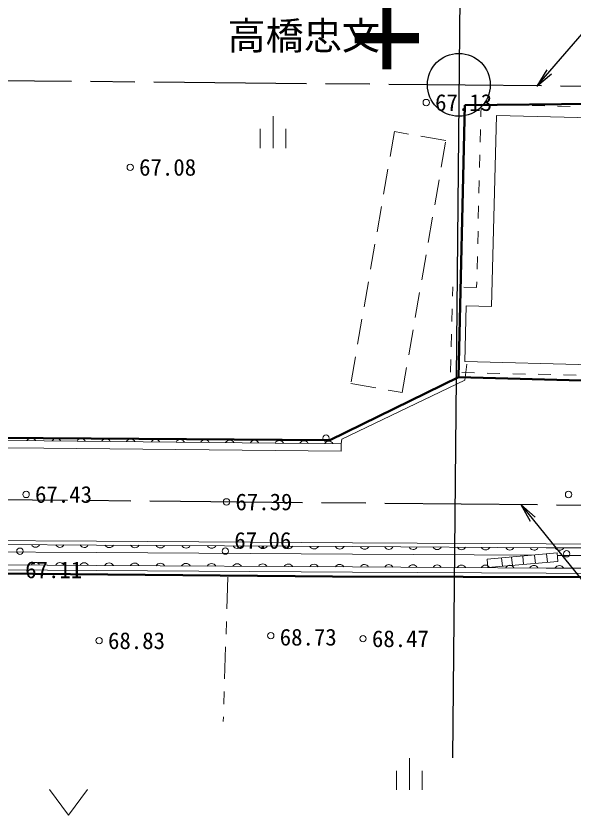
# Model space of a CAD drawing. Units: millimetres, scale not verified. Extents: x 0 to 478532, y 0 to 420999.
# Drawn here: x 266954 to 288878, y 93474 to 124938 of the extents above; entities that cross this region are included whole.
import ezdxf
from ezdxf.enums import TextEntityAlignment as Align

# ---------------------------------------------------------------- set-up
doc = ezdxf.new("R2010")
doc.units = ezdxf.units.MM
doc.header["$LTSCALE"] = 500
for name, pattern in [('CHAIN', [18.5, 12, -1.5, 3.5, -1.5]), ('USER1', [2, 1, -1]), ('USER2', [5.5, 2.5, -1, 1, -1]), ('USER4', [3, 2, -1])]:
    doc.linetypes.add(name, pattern=pattern)
for name, color, linetype, lineweight in [('BGD', 7, 'Continuous', 13), ('BGD-EXST', 7, 'Continuous', 13), ('BMK-1', 171, 'Continuous', 25), ('境界', 6, 'Continuous', 50)]:
    doc.layers.add(name, color=color, linetype=linetype, lineweight=lineweight)
doc.layers.add('所有者', color=6, linetype='Continuous')
doc.styles.add('ＭＳ ゴシック', font='')
doc.styles.get('ＭＳ ゴシック').set_extended_font_data('MS Gothic')

# ---------------------------------------------------------------- blocks, each defined once
blk = doc.blocks.new('open_arrow')
at = {"color": 0, "linetype": 'Continuous', "lineweight": -2}
blk.add_lwpolyline([(7.5, 1.25), (0, 0), (7.5, -1.25)], dxfattribs=at)

msp = doc.modelspace()

# ---------------------------------------------------------------- linework, layer by layer
at = {"layer": 'BGD', "linetype": 'USER1'}
for p, q in [((285265.6, 121464.2), (285082.5, 114248.7)), ((285265.6, 121464.2), (294283.4, 121215.2)), ((284062.6, 110907.5), (284148, 114272.4)), ((285082.5, 114248.7), (284148, 114272.4)), ((293001.3, 110699.9), (284062.6, 110907.5))]:
    msp.add_line(p, q, dxfattribs=at)
at = {"layer": 'BGD'}
for p, q in [((277071.2, 120988.2), (277071.2, 119738.2)), ((285866.3, 121015.1), (285675.7, 113504)), ((285866.3, 121015.1), (293739.7, 120815.4)), ((276571.2, 120488.2), (276571.2, 119738.2)), ((277571.2, 120488.2), (277571.2, 119738.2)), ((284623.2, 111330), (284678.9, 113529.3)), ((284678.9, 113529.3), (285675.7, 113504)), ((284702.6, 111224.1), (284619.1, 110601.5)), ((284623.2, 111330), (296136, 111027.2)), ((284619.1, 110601.5), (279773.1, 108271.3)), ((268057.2, 108214.7), (257994.6, 108276.8)), ((268057.2, 108214.7), (257994.6, 108276.8)), ((279773.1, 108271.3), (279754.4, 108095.3)), ((279754.4, 108095.3), (268057.2, 108214.7)), ((279754.4, 108095.3), (268057.2, 108214.7)), ((279754.4, 108095.3), (279751.3, 107795.3)), ((260532.8, 104163.1), (270119.6, 104104.8)), ((270119.6, 104104.8), (260532.8, 104163.1)), ((270119.6, 104104.8), (280200.6, 104041.6)), ((280200.6, 104041.6), (270119.6, 104104.8)), ((280200.6, 104041.6), (287821, 104000)), ((287821, 104000), (280200.6, 104041.6)), ((287821, 104000), (296205, 103958)), ((287821, 104000), (296205, 103958)), ((280198.9, 103741.6), (287369.7, 103702.5)), ((288254.9, 103791.4), (285495.9, 103545.7)), ((285495.9, 103545.7), (285525.1, 103217)), ((286098.6, 103268.1), (286069.3, 103596.8)), ((286491.4, 103303.1), (286462.2, 103631.8)), ((286928.5, 103342), (286899.2, 103670.7)), ((287398.1, 103383.8), (287368.9, 103712.5)), ((287868.4, 103425.7), (287839.1, 103754.4)), ((288284.2, 103462.7), (288254.9, 103791.4)), ((288263.3, 103697.8), (296203.5, 103658)), ((270114.7, 103304.8), (260527.4, 103363.1)), ((280195.6, 103241.6), (270114.7, 103304.8)), ((280196.2, 103241.6), (287816.9, 103200)), ((285525.1, 103217), (288284.2, 103462.7)), ((287816.9, 103200), (296201.1, 103158)), ((282435.9, 95717.9), (282435.9, 94467.9)), ((281935.9, 95217.9), (281935.9, 94467.9)), ((282935.9, 95217.9), (282935.9, 94467.9)), ((268270.6, 94473.7), (269020.6, 93473.7)), ((269020.6, 93473.7), (269770.6, 94473.7))]:
    msp.add_line(p, q, dxfattribs=at)
at = {"layer": 'BGD', "linetype": 'USER4'}
for p, q in [((281848, 120385.7), (280130, 110463.3)), ((283877.8, 120034.2), (281848, 120385.7)), ((282159.8, 110111.8), (283877.8, 120034.2)), ((280130, 110463.3), (282159.8, 110111.8))]:
    msp.add_line(p, q, dxfattribs=at)
at = {"layer": 'BGD', "linetype": 'USER2'}
msp.add_line((275296.9, 102840.4), (275109.3, 97152.5), dxfattribs=at)
at = {"layer": 'BGD'}
for points in [[(279751.3, 107795.3), (268054.8, 107914.7), (257992.2, 107976.8), (248838.5, 108069.8)], [(249441.4, 104394.9), (260533.8, 104313.1), (270120.5, 104254.8), (280201.5, 104191.6)], [(280201.4, 104191.6), (287821.8, 104150), (296205.7, 104108), (303712.8, 104072.4), (308446.4, 104064.2), (316002.9, 103704.2), (319474.9, 103491.4), (321614.4, 103312.3)], [(280198.7, 103741.6), (270117.8, 103804.8), (260530.8, 103863.1), (249447.8, 103944.8)], [(280194.3, 103041.6), (270113.4, 103104.8), (260526.1, 103163.2), (249768, 103242.4)], [(280195.6, 103241.6), (270114.7, 103304.8), (260527.4, 103363.1), (249769.4, 103442.4)], [(280196.2, 103241.6), (287816.9, 103200), (296201.1, 103158), (303709.8, 103122.4), (308422.9, 103114.3), (315951.2, 102755.6), (319406.2, 102543.8), (321535.1, 102365.6)], [(280195.1, 103041.6), (287815.8, 103000), (296200.1, 102958), (303709.1, 102922.4), (308418, 102914.3), (315940.3, 102555.9), (319391.7, 102344.3), (321518.4, 102166.3)]]:
    msp.add_lwpolyline(points, dxfattribs=at)
msp.add_circle((279158.6, 108315.4), 125, dxfattribs=at)
for centre, radius, start, end in [((267553.6, 108127.1), 190.6, 28.03468, 151.25816), ((268543.8, 108127.7), 182, 26.18955, 152.63961), ((269518.6, 108117.8), 182, 26.1917, 152.63922), ((270493.3, 108107.8), 182, 26.18914, 152.64178), ((271468.1, 108097.9), 182, 26.18914, 152.64178), ((272442.8, 108087.9), 182, 26.19033, 152.63884), ((273417.6, 108078), 182, 26.1917, 152.63922), ((274392.4, 108068), 182, 26.1917, 152.63922), ((275367.1, 108058.1), 182, 26.18993, 152.64101), ((276341.9, 108048.1), 182, 26.18955, 152.63961), ((277316.7, 108038.2), 182, 26.1917, 152.63922), ((278291.4, 108028.2), 182, 26.1917, 152.63922), ((279266.2, 108018.3), 182, 26.18914, 152.64178), ((267723.4, 104197), 177.7, 205.57091, 333.73164), ((268682.1, 104191.2), 177.7, 205.57091, 333.73164), ((269640.7, 104185.4), 177.7, 205.57092, 333.73163), ((270624.2, 104192.8), 191.2, 208.1193, 331.16117), ((271632.3, 104186.5), 191.2, 208.12141, 331.16076), ((272640.4, 104180.2), 191.2, 208.12141, 331.16076), ((273648.5, 104173.8), 191.2, 208.12141, 331.16076), ((274656.6, 104167.5), 191.2, 208.12215, 331.16003), ((275664.7, 104161.2), 191.2, 208.12215, 331.16003), ((276672.8, 104154.9), 191.2, 208.12215, 331.16003), ((277680.9, 104148.6), 191.2, 208.12139, 331.16078), ((278689, 104142.2), 191.2, 208.12139, 331.16078), ((279697.1, 104135.9), 191.2, 208.1193, 331.16117), ((280677.3, 104115), 176, 205.27608, 334.09777), ((281629.8, 104109.8), 176, 205.27608, 334.09777), ((282582.4, 104104.6), 176, 205.27569, 334.09997), ((283534.9, 104099.4), 176, 205.27608, 334.09777), ((284487.5, 104094.2), 176, 205.27608, 334.09777), ((285440.1, 104089), 176, 205.2735, 334.10035), ((286392.6, 104083.8), 176, 205.27608, 334.09777), ((287345.2, 104078.6), 176, 205.27608, 334.09777), ((288345.6, 104099.9), 202.5, 210.13064, 329.29695), ((267717.4, 103241.7), 177.7, 25.57335, 153.72923), ((268676.1, 103235.9), 177.7, 25.57335, 153.72923), ((269634.8, 103230.1), 177.7, 25.57335, 153.72923), ((270618.1, 103210.5), 191.2, 28.1193, 151.16117), ((271626.2, 103204.2), 191.2, 28.12141, 151.16076), ((272634.3, 103197.9), 191.2, 28.12139, 151.16078), ((273642.4, 103191.6), 191.2, 28.12141, 151.16076), ((274650.5, 103185.2), 191.2, 28.12064, 151.16152), ((275658.6, 103178.9), 191.2, 28.12139, 151.16078), ((276666.7, 103172.6), 191.2, 28.12141, 151.16076), ((277674.8, 103166.3), 191.2, 28.12139, 151.16078), ((278682.8, 103160), 191.2, 28.1193, 151.16117), ((279690.9, 103153.6), 191.2, 28.1193, 151.16117), ((280672.1, 103163), 176, 25.27772, 154.09615), ((281624.7, 103157.8), 176, 25.27689, 154.09697), ((282577.2, 103152.6), 176, 25.27772, 154.09615), ((283529.8, 103147.4), 176, 25.2765, 154.09917), ((284482.4, 103142.2), 176, 25.27772, 154.09615), ((285435, 103137), 176, 25.27689, 154.09697), ((286387.6, 103131.8), 176, 25.27732, 154.09835), ((287340.2, 103126.6), 176, 25.27689, 154.09697), ((288340.4, 103094.8), 202.6, 30.13318, 149.29279)]:
    msp.add_arc(centre, radius, start, end, dxfattribs=at)
at = {"layer": 'BGD-EXST'}
for centre in [(283100.7, 121529.9), (271449.7, 118979.3), (267353, 106097.7), (288703.1, 106094.6), (275241.1, 105803.9), (267108.7, 103861.2), (275196.5, 103865.1), (288627.7, 103760.4), (270226, 100339.4), (276983.9, 100533.5), (280613.8, 100415.8)]:
    msp.add_circle(centre, 125, dxfattribs=at)
at = {"layer": 'BMK-1'}
msp.add_line((284740.9, 159656.2), (284132.7, 95719.5), dxfattribs=at)
at = {"layer": 'BMK-1', "linetype": 'CHAIN'}
for p, q in [((124392.1, 123749.5), (324383.1, 121847.2)), ((124235.2, 107250.3), (324321, 105347.1))]:
    msp.add_line(p, q, dxfattribs=at)
at = {"layer": 'BMK-1'}
for points in [[(287452, 122171), (318767, 158361.1), (392367, 158361.1)], [(286818.3, 105703.8), (295754.3, 94645), (322094.3, 94645)]]:
    msp.add_lwpolyline(points, dxfattribs=at)
msp.add_circle((284384.9, 122227.7), 1235.2, dxfattribs=at)
at = {"layer": '境界'}
for p, q in [((294204.8, 121534), (284623, 121426.8)), ((284623, 121426.8), (284373.8, 110709.9)), ((284373.8, 110709.9), (279302.7, 108232.1)), ((284373.8, 110709.9), (297778.5, 110367.5)), ((279302.7, 108232.1), (247813.2, 108443.4)), ((250188.8, 103125.6), (279412.6, 102869.6)), ((279412.6, 102869.6), (296992.5, 102813.4))]:
    msp.add_line(p, q, dxfattribs=at)

# ---------------------------------------------------------------- block references
at = {"layer": 'BMK-1', "xscale": 100, "yscale": 100}
for p, rotation in [((287452, 122171), 49.1), ((286818.3, 105703.8), 308.9)]:
    msp.add_blockref('open_arrow', p, dxfattribs=dict(at, rotation=rotation))

# ---------------------------------------------------------------- texts
at = {"layer": 'BGD-EXST', "style": 'ＭＳ ゴシック'}
for s, p in [('67.13', (283450.7, 121529.9)), ('67.08', (271799.7, 118979.3)), ('67.43', (267703, 106097.7)), ('67.39', (275591.1, 105803.9)), ('67.06', (275546.5, 104289.4)), ('67.11', (267315.1, 103128.6)), ('68.73', (277333.9, 100477.7)), ('68.47', (280963.8, 100415.8)), ('68.83', (270576, 100339.4))]:
    msp.add_text(s, height=659.8, dxfattribs=at).set_placement(p, align=Align.MIDDLE_LEFT)
at = {"layer": 'BMK-1', "style": 'ＭＳ ゴシック', "width": 1.1}
msp.add_text('+40.0', height=3666, rotation=90, dxfattribs=at).set_placement((284488.2, 122698), align=Align.BOTTOM_LEFT)
at = {"layer": '所有者', "style": 'ＭＳ ゴシック'}
msp.add_text('高橋忠文', height=1100, dxfattribs=at).set_placement((278279.9, 123284.6), align=Align.BOTTOM_CENTER)

doc.saveas('drawing.dxf')
